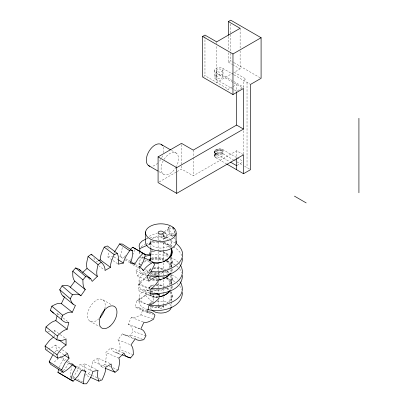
<?xml version="1.0" encoding="UTF-8"?>
<svg xmlns="http://www.w3.org/2000/svg" width="404" height="404" viewBox="0 0 404 404"><rect width="100%" height="100%" fill="white"/><g stroke="black" fill="none" stroke-linecap="round" stroke-linejoin="round"><path stroke-width="0.3" stroke-dasharray="2.02 1.52" d="M171.18 285.072C170.882 281.805 171.937 278.083 170.129 275.109M171.18 267.438C170.988 264.186 171.846 260.524 169.897 257.636M171.18 247.526L171.18 242.127M243.617 154.055L243.622 130.078M110.085 363.539L97.995 358.202C97.697 361.449 99.248 364.549 101.54 366.766L104.702 364.459C105.611 360.615 106.979 356.479 105.742 352.546L110.933 347.778C111.524 350.743 114.418 352.384 117.145 353.025L120.023 349.773C119.988 346.455 120.453 342.466 117.983 339.82L122.447 333.704L135.31 338.739M54.313 334.931L54.272 336.658L53.323 337.249M54.378 332.058L54.419 330.331L52.52 331.224M150.192 295.662L138.365 290.653L138.511 284.32L141.693 282.098L146.309 276.806M74.27 378.937L70.397 376.922L70.882 370.665L71.877 366.908M97.995 358.202L92.587 361.156C92.567 365.691 90.451 369.857 88.572 373.862L85.431 375.003L89.925 377.063M236.557 157.555L222.619 149.51C220.523 148.616 218.003 148.642 215.973 149.707C213.352 151.046 215.256 154.358 214.686 156.54L215.625 157.605L226.306 163.772M214.686 156.54C214.145 152.702 220.069 152.303 222.619 153.571L233.3 159.737M171.18 261.762C171.129 264.317 169.781 266.63 167.938 268.327M171.18 278.765C171.109 281.931 169.094 284.739 166.499 286.406M170.129 292.117C172.478 295.834 170.453 300.818 166.978 303.056M122.271 247.511L121.453 252.389L119.852 256.51L123.523 258.802M147.415 312.156L135.138 307.282L136.946 300.344C140.935 299.718 143.885 296.592 146.783 294.056L147.364 290.097C144.46 288.981 141.047 288.911 138.365 290.653M170.695 257.06C173.306 260.681 172.175 265.741 168.892 268.529M172.22 261.762L171.831 264.878L169.973 267.993M171.18 269.332L170.362 272.518M171.831 271.735L172.22 268.625L171.831 271.028L170.922 272.862M170.695 274.069C173.144 277.492 172.351 282.376 169.251 285.118M172.22 278.765L171.831 281.881L169.973 285.002M171.18 286.335L170.826 288.587L170.129 289.991M172.124 286.229L171.831 288.037L170.922 289.87M171.831 288.744L172.22 286.335M170.922 291.531C173.321 295.071 171.983 299.879 168.892 302.54M172.22 295.773L171.831 298.884L169.973 302.005M112.004 259.883L107.883 257.03L108.514 251.798M96.404 369.534L84.906 363.954L84.325 366.771L84.29 369.801M57.348 314.857L57.651 313.701L55.898 313.847M134.588 249.712L133.234 254.167M146.576 275.154L141.991 272.932L139.814 270.609L139.072 268.064L139.072 263.029L139.814 260.484L141.991 258.156L143.965 257.075M139.072 268.064L139.814 265.519L140.9 264.357M149.96 293.127L145.45 291.834L141.991 289.941L139.814 287.613L139.072 285.067L139.072 280.033L139.814 277.487L141.991 275.164L145.45 273.266L149.399 272.139M139.072 285.067L139.814 282.522L141.991 280.199L145.45 278.3L149.96 277.013M147.707 309.484L145.45 308.843L141.991 306.944L139.814 304.621L139.072 302.076L139.072 297.041L139.814 294.491L141.991 292.168L145.45 290.274L152.813 291.617L152.813 292.324M139.072 302.076L139.814 299.526L141.991 297.203L145.45 295.309L145.45 290.274M84.906 363.954L79.8 364.807L77.285 370.978L73.205 377.063L70.397 376.922M59.343 367.403L60.883 363.549L63.261 359.706L61.731 358.015M113.736 253.717L114.256 252.46M122.447 333.704C124.422 336.184 127.997 335.593 130.714 335.118L133.032 331.24C132.214 328.558 131.234 325.008 128.113 324.22L131.411 317.362C134.774 318.458 138.057 316.246 140.93 314.797L142.45 310.676C140.728 308.52 138.062 306.49 135.138 307.282M150.879 247.803L150.879 244.657L149.874 244.814L149.485 243.112L149.874 242.122L151.01 241.249L152.813 240.597M149.485 243.824L149.874 242.834L151.01 241.956L152.813 241.309M150.879 244.657L150.561 243.849C151.015 241.749 153.788 241.728 155.474 241.461M149.485 253.964L149.874 252.268M151.01 269.109L149.874 269.983L149.485 270.973L149.874 269.276L151.01 268.397M150.561 270.236L150.98 269.412M149.874 278.821L149.485 277.831L149.874 276.841M149.874 288.966L149.485 287.269L149.874 286.279L151.01 285.406L153.99 284.588M149.485 287.976L149.874 286.986L151.01 286.113L153.767 285.214M149.485 304.273L149.874 303.283L151.01 302.409L152.813 301.758L153.55 302.187L153.55 294.637M141.784 262.984L142.304 261.923M71.862 364.14L68.645 363.14L66.377 367.064L62.903 371.125M124.397 257.363L125.149 255.939M140.168 265.771L141.516 263.448M125.397 255.459L125.634 255.06M129.527 261.277L130.719 259.499M52.944 354.737L53.909 353.313M139.845 266.246L135.956 270.857L137.491 275.967L148.859 281.285M134.224 262.59L134.522 262.252M58.56 358.393L53.49 362.585M141.264 246.96L141.991 246.188L145.45 244.294M55.045 351.914L56.833 350.122L55.297 345.016L52.136 347.42L48.839 348.763M60.504 373.372L61.706 372.246M169.407 226.715L167.741 228.295A4.787 3.424 43.6 0 0 167.741 230.805C168.786 233.088 170.857 235.522 173.493 235.759M137.491 275.967C140.082 273.331 143.667 271.963 147.288 271.513L158.116 276.174M149.874 303.99L151.01 303.116L153.55 302.187M150.525 287.269L150.879 286.436L152.076 285.709M173.614 235.709L174.24 235.204L174.528 233.956A4.742 1.641 74.9 0 0 174.24 231.149L173.553 229.31M203.55 76.497L204.959 75.684L228.396 89.218M228.396 52.783L228.396 62.15L230.74 60.797L233.451 62.362M233.32 72.841L216.68 82.451L216.68 46.223M240.117 50.803L240.117 68.917L234.259 72.301L245.975 79.068L243.632 80.421L243.632 87.163L236.603 91.223L233.886 89.658M227.462 89.759L232.502 86.85M233.012 86.552L236.603 84.481L236.603 91.223M159.171 181.967L176.614 171.892M177.159 171.579L181.517 169.059L193.238 175.826L236.623 150.783L243.536 154.772M237.158 165.357L243.077 161.938M164.327 231.558L170.276 228.124M164.054 238.405L166.165 237.188M166.731 237.82L173.76 233.759M173.902 235.583L174.629 235.168A4.974 2.868 60 0 1 169.407 232.148A4.974 2.868 60 0 1 169.953 226.462M139.784 258.121L142.228 256.742L143.859 257.555M143.965 262.11L147.707 260.651M95.869 262.191L98.036 261.009M165.988 271.261C161.499 273.665 155.858 274.801 151.01 272.836M165.988 288.264C161.499 290.668 155.858 291.804 151.01 289.84M166.534 305C161.651 307.601 154.742 309.484 149.874 305.974M168.68 227.134L170.104 226.689M147.637 245.097L149.874 244.107L149.485 243.112M160.853 305.985L158.181 306.49M151.46 251.232L152.813 250.743M151.46 251.939L155.207 251M151.46 258.095C156.414 256.272 162.049 257.621 166.534 260.105M151.46 258.802C155.803 257.186 160.792 258.065 164.893 259.994M151.01 275.26C154.485 273.781 158.489 274.104 162.029 275.185M151.46 275.806L155.166 274.983L160.853 275.523M151.01 292.269L152.813 291.617M163.797 271.645C159.898 273.038 155.424 273.836 151.46 272.291M163.797 288.648C159.898 290.042 155.424 290.84 151.46 289.294M163.797 305.656C159.752 307.116 155.086 307.873 151.01 306.141M146.576 238.936L147.707 238.613M146.016 244.132C154.722 241.218 164.635 242.259 172.745 246.435M158.181 289.486L153.55 289.36M46.611 349.263L47.723 349.056M107.883 257.03L112.984 256.171M159.984 272.185L155.474 272.629L153.384 272.357M159.676 280.341L160.853 280.144M151.803 259.277C155.57 257.782 159.873 258.545 163.524 260.03M150.879 303.439L152.076 302.717M152.813 251.45L155.166 251.116M153.99 267.579C158.312 266.963 162.767 268.125 166.534 270.251M153.404 268.372L157.908 268.175L163.797 269.594M153.55 275.745L155.474 275.467L159.984 275.912M149.96 237.966C156.05 237.037 162.433 237.355 168.241 239.491M151.712 254.788C157.863 253.949 164.261 254.767 169.993 257.151M151.712 259.822L155.217 259.459L160.853 259.742L163.671 260.307M153.55 306.363L152.399 306.015M156.813 263.645L157.908 263.625M157.908 279.921L152.813 279.639M158.181 280.048L155.692 280.164L152.566 279.568M157.908 280.629L155.166 280.684L151.46 279.861M157.908 296.925L152.813 296.647M158.181 297.056L153.55 296.93L151.01 295.996M157.908 297.637L155.166 297.687L151.01 296.703M157.929 306.56L154.51 306.5M155.166 240.264L160.853 240.804M156.813 284.451L160.853 284.956L165.438 286.709M155.939 285.012L158.181 285.052L161.12 285.709M156.267 285.148L160.853 285.663L163.797 286.598M47.773 331.548L49.753 331.714M139.218 251.566L139.814 253.606L141.587 253.843M153.55 268.175L158.181 268.049L163.777 269.655M159.05 251.253L161.12 251.697M159.676 251.46C163.059 251.99 166.276 253.495 168.892 255.702M161.979 271.937L166.488 272.846L168.827 273.72M161.979 276.972L163.671 277.316M145.45 269.796L149.96 271.084M149.96 288.087L145.45 286.8L141.991 284.906L139.814 282.578L139.072 280.033M148.834 304.773L145.45 303.803L141.991 301.909L139.814 299.586L139.072 297.041M119.852 256.51L124.144 257.838M162.054 242.491C165.11 243.425 167.963 245.273 169.796 247.925M162.615 251.505L166.534 253.242L168.892 254.995M145.996 335.785L133.032 331.24M140.93 314.797L152.954 319.039M130.714 335.118L143.758 339.708M142.45 310.676L148.142 312.696M148.707 312.898L152.682 314.312M133.33 354.641L120.023 349.773M117.145 353.025L121.038 354.47M170.574 240.365L175.25 242.905M170.574 257.368C174.351 258.974 178.108 261.383 180.336 264.893M167.074 261.095L171.74 262.842L176.255 265.549M166.488 277.881L171.74 279.846L175.25 281.952M146.783 294.056L149.531 295.087M151.727 295.905L158.853 298.581M147.016 310.757L137.991 307.308M124.589 335.219L133.916 338.759M147.364 290.097L150.631 291.34M151.172 291.547L154.979 293.001M134.456 326.685L140.587 329.038M114.842 352.253L121.493 354.798M128.113 324.22L140.784 329.144M131.411 317.362L143.93 322.24M117.983 339.82L130.957 344.966M113.135 367.822L118.195 369.832M104.702 364.459L106.954 365.357M109.201 366.256L111.448 367.155M136.946 300.344L149.041 305.252M101.54 366.766L104.914 368.145M123.483 352.914L110.933 347.778M155.762 278.3L159.211 279.75M118.892 358.08L105.742 352.546M138.511 284.32L149.621 289.203M97.01 377.629L92.506 375.624M99.258 378.629L102.076 379.876M88.572 373.862L91.945 375.372M105.772 367.201L92.587 361.156M144.698 259.807L151.828 263.256M135.956 270.857L147.142 276.346M163.797 241.733L166.534 243.097L168.892 244.849L170.695 246.92M163.797 242.44L166.534 243.809L168.892 245.556L170.695 247.627M164.342 276.725L165.988 277.543M82.648 381.836L76.538 378.75M92.885 371.428L79.8 364.807M73.205 377.063L75.982 378.467M132.588 264.66L140.254 268.695M83.729 370.286L75.634 365.928M163.256 276.881L163.524 277.033M135.466 264.559L139.779 266.963M76.669 367.655L81.487 370.357M68.645 363.14L71.316 364.645M244.592 166.246L249.546 169.089M233.992 62.676L261.095 78.325M228.396 62.15L232.128 64.307M232.659 64.615L240.117 68.917M233.345 89.34L215.973 79.315L215.973 72.574A4.974 2.868 0 0 1 215.973 68.513A4.974 2.868 0 0 1 223.008 68.513L233.512 74.578M234.042 74.886L250.546 84.411M215.973 79.315A4.974 2.868 0 0 1 215.973 75.255A4.974 2.868 0 0 1 223.008 75.255L233.32 81.209M233.86 81.522L243.632 87.163M215.973 72.574L233.406 82.633M233.936 82.941L242.451 87.86M237.103 157.868L243.072 161.317M233.845 160.05L243.072 165.377M214.686 152.485L215.625 153.545L229.563 161.595M171.538 150.414L176.285 153.156M159.09 171.705L163.312 174.139M102.97 299.859L112.024 305.086M89.819 321.124L99.404 326.659M125.735 258.787L129.447 260.994M71.165 364.428L66.948 361.913M173.245 246.738L176.255 248.541L179.714 251.854L181.891 255.596M171.74 274.811L176.255 277.518L177.982 279.174M63.261 359.706L66.423 361.595M68.003 361.176L72.695 364.08M60.201 356.318L61.761 357.293M62.282 357.616L66.443 360.206M125.099 259.782L129.81 262.741M63.973 354.823L59.893 352.136M56.833 350.122L59.383 351.803M114.024 256.863L118.165 259.62M62.332 349.808L67.367 353.227M55.297 345.016L61.327 349.127M113.034 260.6L117.665 263.822M150.525 243.824L150.525 242.127M150.561 277.861L150.525 275.942M60.221 334.593L65.549 338.496M54.419 330.331L59.736 334.239M167.009 260.454C169.417 262.05 171.67 264.438 172.028 267.418M167.009 261.161L168.892 262.565L170.695 264.63L171.831 266.923M166.014 261.332C168.165 262.691 169.998 264.64 170.826 267.079M167.009 270.599L170.337 273.654M167.009 271.306L168.892 272.71M166.711 271.352L168.322 272.68M166.534 277.109L168.892 278.861L170.695 280.931L171.831 283.219M167.009 278.169L168.892 279.568L170.695 281.639L171.831 283.926M166.014 278.336C168.165 279.694 169.998 281.644 170.826 284.083M167.478 287.956L169.614 289.835M166.534 287.961L169.614 290.542M166.711 288.36L169.059 290.532M98.515 265.579L104.106 269.786M163.524 252.46L166.014 253.762L168.322 255.676M149.874 261.817L151.01 262.691M151.01 278.987L149.874 278.114L149.485 277.124L149.485 277.831M57.651 313.701L62.297 317.312M63.226 318.029L67.882 321.64M88.436 278.401L90.319 279.886M176.684 265.963L179.28 268.448M177.119 283.381L177.982 284.209M145.45 295.309L152.813 302.465L152.813 301.758M179.714 268.862L181.891 272.604M179.714 280.831L180.336 281.901M179.714 285.865L181.891 289.607M142.228 256.742L143.602 259.277M170.695 257.772L171.831 260.06L172.22 262.469M170.695 274.776L171.831 277.068L172.22 279.472M170.695 291.779L171.831 294.072L172.22 296.48M149.485 253.257L149.874 254.247M149.485 270.266L149.874 271.256M149.485 287.269L149.874 288.259M93.9 257.848L94.718 260.631M139.072 263.029L139.814 265.574M107.833 247.657L108.151 248.778M147.288 271.513L147.702 274.927M247.031 82.386L247.031 167.64M240.117 28.32L240.117 48.308M236.623 150.783L236.623 157.605M230.74 23.947L230.74 33.941M230.74 34.567L230.74 52.677M230.74 53.303L230.74 60.797M228.396 36.542L228.396 50.283M223.008 68.513L223.008 75.255M222.988 149.722L222.988 153.783M222.619 149.51L222.619 153.571M222.22 70.458L222.22 77.199M222.22 151.823A2.737 1.581 0 0 1 218.003 153.066A2.737 1.581 0 0 1 218.251 150.333A2.737 1.581 0 0 1 222.22 151.823L222.22 155.883A2.737 1.581 0 0 1 218.003 157.126A2.737 1.581 0 0 1 218.251 154.394A2.737 1.581 0 0 1 222.22 155.883M221.746 149.182L221.746 153.242M220.776 148.965L220.776 153.025M219.751 148.874L219.751 152.934M218.71 148.904L218.71 152.964M217.711 149.061L217.711 153.121M216.761 70.624L216.761 77.366M216.781 149.334L216.761 155.717M216.68 41.854L216.68 43.728M215.973 149.707L215.994 157.818M215.625 153.545L215.625 157.605M215.322 150.177L215.322 154.237M215.059 153.045L215.059 157.1M214.847 150.712L214.847 154.772M214.524 70.392L214.524 77.134M214.58 151.293L214.524 155.949M204.959 36.335L204.959 75.684M193.238 150.116L193.238 157.015M193.238 157.641L193.238 175.826M181.517 144.602L181.517 165.297M181.517 165.928L181.517 169.059M171.18 295.773L171.18 301.44M171.18 302.071L171.18 306.479M163.585 234.461L163.585 240.143M163.585 242.663L163.585 260.333M163.585 262.858L163.585 279.26M163.585 279.891L163.585 288.097M163.585 288.729L163.585 293.142M163.585 293.774L163.585 295.667M163.585 296.299L163.585 305.131M163.585 305.762L163.585 307.025M158.121 234.628L158.121 241.567M158.121 242.198L158.121 251.036M158.121 251.662L158.121 271.857M158.121 272.488L158.121 275.639M158.121 282.583L158.121 288.89M158.121 289.522L158.121 292.678M158.121 295.203L158.121 296.465M158.121 300.248L158.121 307.191M150.525 273.417L150.525 275.311M150.525 305.974L150.525 307.106M149.874 244.107L149.874 244.814M139.814 252.343L139.814 253.606M99.126 318.63A12.514 7.227 -60 0 1 87.592 316.64A12.514 7.227 -60 0 1 97.319 299.793A12.514 7.227 -60 0 1 104.808 308.787M164.095 159.307A12.347 7.131 -60 0 1 176.038 152.995A12.347 7.131 -60 0 1 176.285 166.65M176.038 167.099A12.347 7.131 -60 0 1 163.958 174.513A12.347 7.131 -60 0 1 163.075 161.105M163.337 147.213A12.347 7.131 -60 0 1 163.463 152.863M162.595 155.798A12.347 7.131 -60 0 1 161.519 158.121M160.736 159.459A12.347 7.131 -60 0 1 158.585 162.282M157.732 163.155A12.347 7.131 -60 0 1 151.48 166.382M151.495 309.631A10.327 5.964 0 0 1 150.879 305.565M157.151 301.541A10.327 5.964 0 0 1 167.665 302.626M169.796 304.126A10.327 5.964 0 0 1 171.139 306.591M170.826 240.582A10.327 5.964 0 0 1 160.853 248.086A10.327 5.964 0 0 1 150.879 240.582M152.263 238.814A10.327 5.964 0 0 1 169.438 238.814M146.465 239.128A15.296 8.832 0 0 1 147.455 237.865M149.278 236.35A15.296 8.832 0 0 1 157.368 233.527M160.545 233.295A15.296 8.832 0 0 1 161.61 233.305M164.352 233.527A15.296 8.832 0 0 1 173.942 237.557M174.336 237.956A15.296 8.832 0 0 1 175.301 239.229M162.979 306.116A2.737 1.581 0 0 1 162.645 308.297A2.737 1.581 0 0 1 158.853 308.186A2.737 1.581 0 0 1 158.918 305.99M164.034 231.977A3.313 1.914 60 0 1 167.094 235.032A3.313 1.914 60 0 1 166.089 238.027A3.313 1.914 60 0 1 162.958 235.184M164.11 232.734A2.485 1.434 60 0 1 166.594 235.103A2.485 1.434 60 0 1 165.529 237.244A2.485 1.434 60 0 1 163.267 234.431M163.059 234.305A2.485 1.434 60 0 1 164.62 237.507A2.485 1.434 60 0 1 162.57 238.042A2.485 1.434 60 0 1 161.156 234.805M217.771 78.512A2.737 1.581 0 0 0 222.19 77.533A2.737 1.581 0 0 0 218.508 75.811A2.737 1.581 0 0 0 217.771 78.512M217.771 71.771A2.737 1.581 0 0 0 222.19 70.791A2.737 1.581 0 0 0 218.508 69.069A2.737 1.581 0 0 0 217.771 71.771M169.685 229.881A3.313 1.914 60 0 0 173.397 233.926A3.313 1.914 60 0 0 172.973 229.018A3.313 1.914 60 0 0 169.685 229.881"/><path stroke-width="0.61" d="M163.524 261.625C168.943 259.605 172.513 253.995 171.18 248.127M156.065 293.415L159.322 294.662L158.853 298.581C155.969 301.233 153.055 304.444 149.041 305.252L147.415 312.156C150.298 311.237 153.101 313.039 154.954 315.12L153.53 319.241C150.642 320.811 147.404 323.144 143.93 322.24L140.784 329.144C143.915 329.72 145.092 333.164 145.996 335.785L143.758 339.708C141.031 340.289 137.461 341.107 135.31 338.739L130.957 344.966C133.532 347.43 133.194 351.394 133.33 354.641L130.497 357.974C127.77 357.495 124.74 356.076 124.028 353.136L118.892 358.08C120.271 361.908 118.993 366.034 118.195 369.832L115.044 372.261C112.671 370.216 110.974 367.231 111.186 364.024L105.772 367.201C105.888 371.695 103.848 375.871 102.076 379.876L98.914 381.159C97.566 377.74 97.016 373.912 98.046 370.332L92.885 371.428C91.91 376.033 89.193 380.002 86.542 383.795L83.689 383.8C83.557 379.593 83.987 375.26 85.89 371.443L84.269 370.574M114.438 252.04L119.584 243.92L122.392 244.056L132.542 250.712C132.669 254.919 132.239 259.257 130.335 263.07L134.739 264.16L138.289 258.378L143.102 253.313L145.379 254.586L143.486 261.272L140.314 267.261L143.531 270.433C145.864 266.832 149.399 264.236 153.096 262.171L154.57 264.59L151.273 271.14L147.142 276.346L148.859 281.285C151.439 278.548 155.03 277.048 158.686 276.417L159.211 279.75C156.656 283.335 154.086 287.219 150.152 289.441L150.192 295.662C152.863 293.824 156.313 293.708 159.322 294.662M132.542 250.712L129.684 250.717C127.033 254.51 124.321 258.479 123.341 263.085L118.18 264.181C119.215 260.6 118.66 256.777 117.312 253.358L114.155 254.636C112.378 258.646 110.337 262.817 110.454 267.317L105.04 270.488C105.252 267.281 103.555 264.297 101.182 262.257L98.031 264.681C97.233 268.483 95.955 272.604 97.334 276.432L92.198 281.376L90.799 278.866L79.553 269.67L77.947 268.731L75.644 267.958L72.76 271.21C72.801 274.528 72.336 278.513 74.801 281.164L85.269 289.547L80.916 295.773C78.765 293.405 75.195 294.223 72.468 294.804L70.23 298.728C71.134 301.349 72.311 304.798 75.442 305.374L72.296 312.272C68.826 311.368 65.584 313.706 62.701 315.272L61.277 319.392C63.125 321.473 65.928 323.276 68.811 322.362L67.185 329.265C63.17 330.073 60.257 333.28 57.373 335.931L56.903 339.85C59.918 340.804 63.367 340.688 66.034 338.85L66.074 345.077C62.145 347.294 59.57 351.177 57.015 354.762L57.54 358.096C61.196 357.469 64.786 355.964 67.367 353.227L69.084 358.166L64.958 363.373L61.66 369.923L63.13 372.347C66.827 370.281 70.362 367.685 72.695 364.08L75.912 367.251L72.74 373.24L70.846 379.932L73.124 381.199L77.937 376.134L81.487 370.357L85.89 371.443M98.576 260.711L100.202 259.828C100.217 255.293 102.333 251.126 104.217 247.117L107.358 245.975L117.312 253.358M67.185 329.265L55.838 320.64C51.848 321.266 48.904 324.392 46.005 326.922L45.425 330.886L56.903 339.85M171.831 254.732L172.22 252.323L171.831 249.919L171.15 248.541M101.182 262.257L91.248 254.212L88.082 256.52C87.173 260.368 85.805 264.504 87.042 268.433L97.334 276.432M55.838 320.64L57.045 316.014M73.124 381.199L57.908 372.342L58.782 369.115M53.565 313.151L50.338 310.302L51.858 306.181C54.727 304.737 58.014 302.525 61.378 303.621L72.296 312.272M149.485 260.12L149.874 259.131L151.01 258.257M149.485 260.827L149.874 259.838L151.01 258.964M150.879 259.994L150.561 260.853L150.525 253.889M61.378 303.621L64.418 297.288M63.13 372.347L50.561 364.241L49.187 361.706L52.621 355.212M170.922 256.565L171.604 255.192M73.099 304.202L63.009 296.001L61.565 294.329L59.757 289.739L62.075 285.865C64.786 285.386 68.362 284.8 70.336 287.274L80.916 295.773M70.336 287.274L74.801 281.164M57.54 358.096L45.5 349.47L45.081 346.056L49.561 340.405L53.323 337.249M85.269 289.547C82.694 287.087 83.032 283.123 82.896 279.876L85.729 276.538L88.092 277.179L90.799 278.866M169.796 273.73L168.155 275.669L163.524 278.634M170.695 273.321C167.852 277.179 163.16 279.255 158.499 279.826M169.796 290.734C167.407 294.021 163.585 296.041 159.651 296.748M170.337 290.739C167.65 294.208 163.352 296.117 159.085 296.733M130.285 249.485L132.684 247.233L143.102 253.313M82.719 272.407L87.042 268.433M228.396 21.553L230.74 20.2L261.095 37.724L261.095 78.325L250.546 84.411L250.546 169.67L243.536 173.72L243.536 154.772L176.715 193.354L158.08 182.593L158.08 156.883L176.715 167.64L243.516 129.073L243.516 88.471L232.967 94.561L202.616 77.038L202.616 36.441L204.959 35.087L216.68 41.854L240.117 28.32L228.396 21.553L228.396 35.294M202.616 36.441L232.967 53.964L261.095 37.724M158.08 156.883L181.517 143.349L193.238 150.116L236.603 125.078L243.516 129.073M161.12 262.388L158.181 263.044L153.767 262.883M161.12 279.391L159.651 279.74M145.45 239.254L141.991 241.153L139.814 243.476L139.072 246.021L139.814 248.571L139.814 251.717M139.814 248.571L147.076 245.344M145.45 256.262L151.131 254.848M151.131 271.205C166.372 275.23 195.541 259.595 176.255 243.506M151.712 288.274C164.236 290.713 189.168 281.871 180.649 265.428M149.96 293.127C162.08 295.142 182.457 290.708 182.421 275.432M143.955 254.161L149.874 254.954L149.874 254.247L150.879 254.091L150.879 248.43M152.813 262.635C161.156 264.701 175.159 258.454 171.377 248.293M147.707 275.472C160.186 278.906 182.265 274.412 182.421 258.429M148.834 304.773C161.757 308.56 189.365 300.096 180.649 282.436M147.707 309.484C160.186 312.918 182.265 308.419 182.421 292.44M130.497 357.974L122.154 354.884M115.044 372.261L105.479 368.372M64.196 296.551L63.009 296.001M98.914 381.159L90.486 377.321M144.405 257.823L153.096 262.171M83.689 383.8L74.826 379.225M142.44 269.852L143.531 270.433M145.379 254.586L132.684 247.233M294.455 196.137L306.176 202.904M230.649 162.221L236.623 165.665M226.851 164.085L243.536 173.72M161.519 144.632L170.488 149.808M148.546 165.615L158.035 171.094M70.846 379.932L57.908 372.342M71.69 364.741L75.912 367.251M130.507 261.625L134.739 264.16M64.483 355.156L69.084 358.166M61.66 369.923L49.187 361.706M118.685 259.969L123.341 263.085M119.584 243.92L129.684 250.717M66.074 345.077L58.696 339.82M100.202 259.828L110.454 267.317M57.015 354.762L45.081 346.056M104.217 247.117L114.155 254.636M57.373 335.931L46.005 326.922M88.082 256.52L98.031 264.681M61.277 319.392L50.338 310.302M62.701 315.272L51.858 306.181M75.644 267.958L85.729 276.538M72.76 271.21L82.896 279.876M70.23 298.728L59.757 289.739M62.075 285.865L72.468 294.804M79.553 269.67L80.553 270.579M91.248 254.212L92.062 255.151M171.144 252.04L171.18 252.323M358.919 118.301L358.919 192.758M236.603 91.849L236.603 125.078M236.623 158.843L236.623 169.725M232.967 53.964L232.967 94.561M176.715 167.64L176.715 193.354M176.094 233.396A15.296 8.832 0 0 1 152.111 239.9A15.296 8.832 0 0 1 154.348 224.659A15.296 8.832 0 0 1 176.094 233.396L176.094 242.87M145.612 231.906L145.612 241.38A15.296 8.832 0 0 0 161.161 250.955A15.296 8.832 0 0 0 176.028 241.026M104.656 309.383A12.514 7.227 -60 0 1 99.99 317.746M149.899 166.241A12.347 7.131 -60 0 1 149.187 151.005A12.347 7.131 -60 0 1 162.595 145.718M171.18 307.106A10.327 5.964 0 0 1 163.524 312.868A10.327 5.964 0 0 1 151.909 310.09M172.75 227.391A4.974 2.868 60 0 1 174.084 228.851M162.332 233.977A2.485 1.434 60 0 1 162.691 234.093M109.954 326.19A12.514 7.227 -60 0 0 114.691 306.626A12.514 7.227 -60 0 0 99.697 318.958A12.514 7.227 -60 0 0 109.954 326.19M159.131 233.881A2.737 1.581 0 0 0 163.554 232.901A2.737 1.581 0 0 0 159.873 231.179A2.737 1.581 0 0 0 159.131 233.881"/></g></svg>
